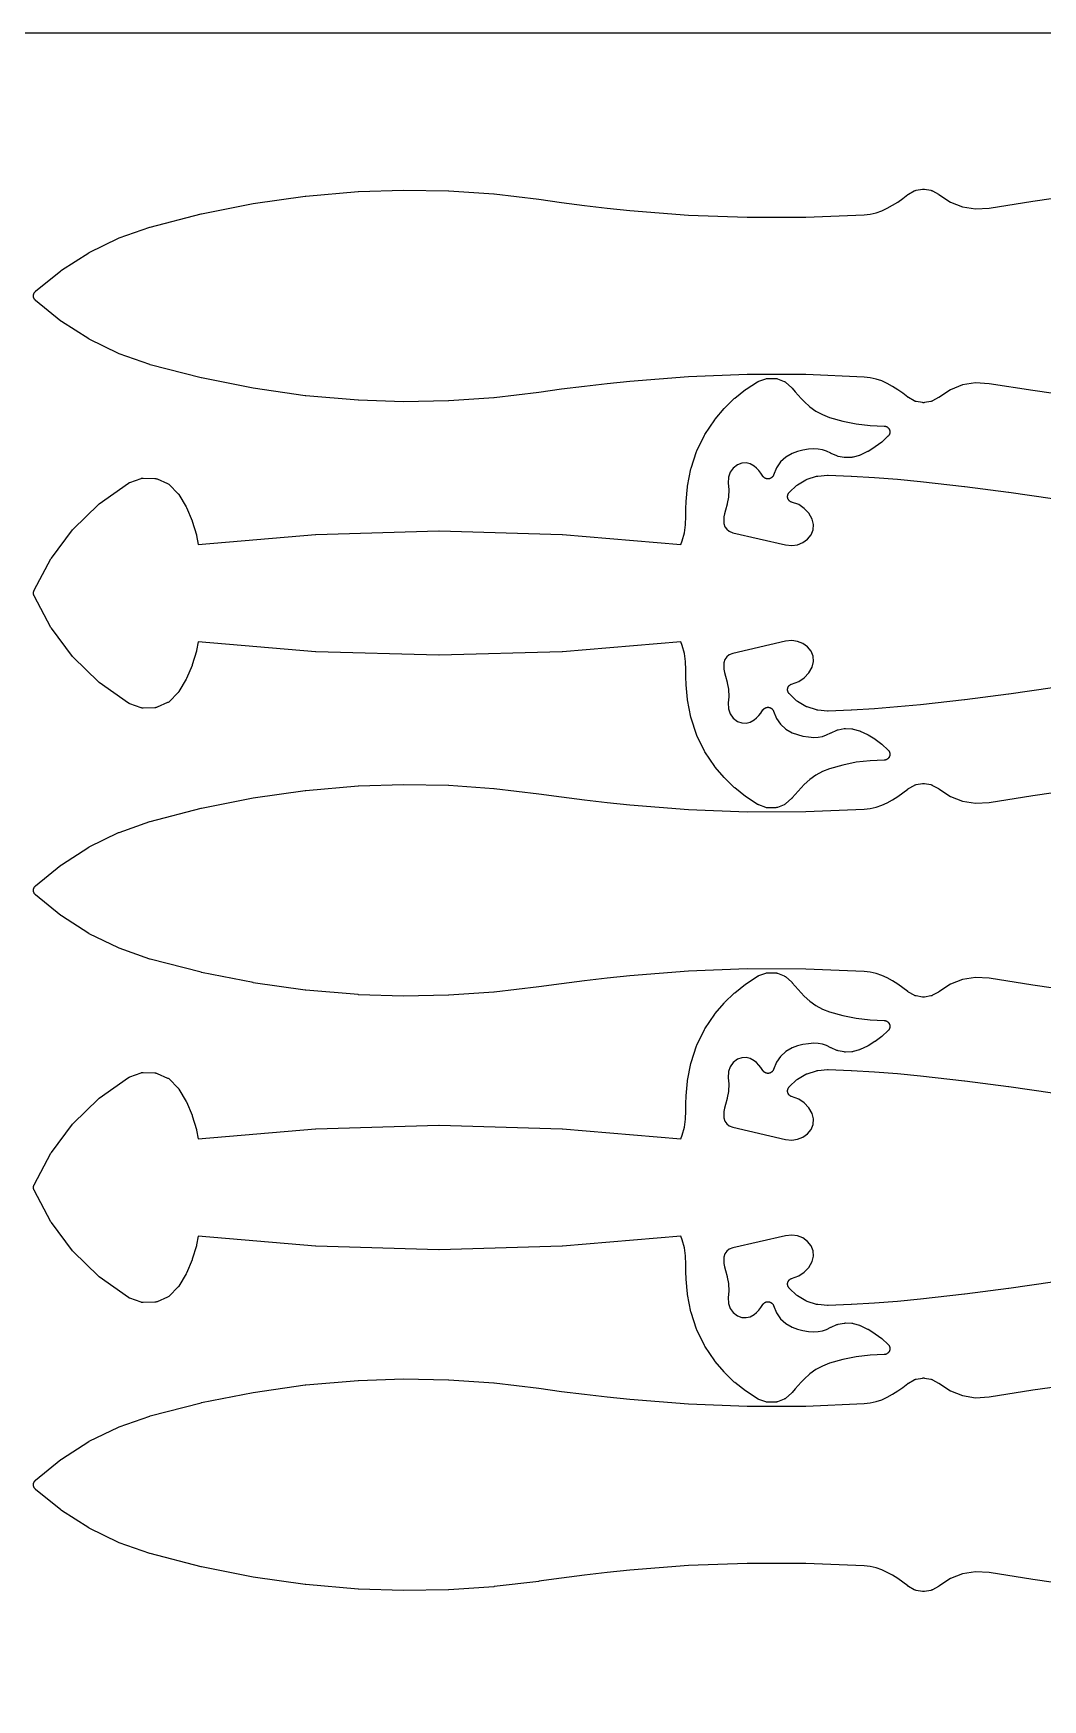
# Model space of a CAD drawing. Header units: metres. Extents: x 0 to 3000, y 0 to 1240.
# Drawn here: x 679 to 1019, y 679 to 1240 of the extents above; entities that cross this region are included whole.
import ezdxf

# ---------------------------------------------------------------- set-up
doc = ezdxf.new("R2010")
doc.units = ezdxf.units.M

msp = doc.modelspace()

# ---------------------------------------------------------------- linework, layer by layer
at = {"color": 7}
msp.add_lwpolyline([(0, 0), (3000, 0), (3000, 1240), (0, 1240), (0, 0)], close=True, dxfattribs=at)
at = {"color": 1}
for points in [[(1030.48, 1117.66), (1015.72, 1119.78), (1015.69, 1119.78), (1001.06, 1122.1), (996.48, 1122.36), (992.11, 1121.68), (987.98, 1120.08), (984.06, 1117.5), (984, 1117.47), (983.95, 1117.43), (982.02, 1116.34), (981.86, 1116.26), (981.7, 1116.2), (981.54, 1116.15), (981.37, 1116.11), (979.25, 1115.75), (979.02, 1115.72), (978.8, 1115.72), (978.57, 1115.75), (976.45, 1116.11), (976.28, 1116.15), (976.11, 1116.2), (975.95, 1116.26), (975.8, 1116.34), (973.87, 1117.43), (973.83, 1117.46), (973.78, 1117.49), (973.75, 1117.51), (973.71, 1117.54), (973.67, 1117.57), (973.62, 1117.6), (971.95, 1118.9), (970.26, 1120.09), (968.51, 1121.19), (966.73, 1122.19), (964.87, 1123.04), (962.97, 1123.68), (961.01, 1124.12), (958.97, 1124.35), (939.28, 1125.17), (919.55, 1125.2), (899.84, 1124.45), (880.14, 1122.9), (872.48, 1122.1), (864.82, 1121.21), (857.16, 1120.23), (849.51, 1119.17), (849.49, 1119.17), (849.47, 1119.16), (834.43, 1117.37), (834.33, 1117.36), (819.22, 1116.33), (819.12, 1116.33), (803.98, 1116.06), (803.88, 1116.06), (788.74, 1116.55), (788.68, 1116.56), (788.63, 1116.56), (771.01, 1118.07), (770.89, 1118.08), (753.39, 1120.57), (753.29, 1120.59), (735.95, 1124.04), (735.84, 1124.07), (718.71, 1128.49), (718.63, 1128.51), (718.55, 1128.54), (708.22, 1132.17), (708, 1132.26), (698.19, 1137.05), (697.99, 1137.16), (688.8, 1143.04), (688.61, 1143.18), (680.13, 1150.11), (680.13, 1150.11), (680.13, 1150.12), (680.06, 1150.18), (679.99, 1150.24), (679.98, 1150.25), (679.98, 1150.25), (679.92, 1150.32), (679.85, 1150.39), (679.85, 1150.39), (679.85, 1150.39), (679.79, 1150.47), (679.74, 1150.54), (679.73, 1150.55), (679.73, 1150.55), (679.68, 1150.63), (679.64, 1150.71), (679.63, 1150.72), (679.63, 1150.72), (679.59, 1150.81), (679.55, 1150.89), (679.55, 1150.89), (679.55, 1150.9), (679.52, 1150.99), (679.48, 1151.08), (679.48, 1151.08), (679.48, 1151.08), (679.46, 1151.17), (679.44, 1151.27), (679.44, 1151.27), (679.44, 1151.27), (679.42, 1151.37), (679.41, 1151.46), (679.41, 1151.46), (679.41, 1151.47), (679.4, 1151.56), (679.4, 1151.66), (679.4, 1151.66), (679.4, 1151.66), (679.4, 1151.76), (679.41, 1151.85), (679.41, 1151.86), (679.41, 1151.86), (679.42, 1151.95), (679.44, 1152.05), (679.44, 1152.05), (679.44, 1152.05), (679.46, 1152.14), (679.48, 1152.24), (679.48, 1152.24), (679.48, 1152.24), (679.52, 1152.33), (679.55, 1152.42), (679.55, 1152.42), (679.55, 1152.43), (679.59, 1152.51), (679.63, 1152.6), (679.63, 1152.6), (679.64, 1152.61), (679.68, 1152.69), (679.73, 1152.77), (679.73, 1152.77), (679.74, 1152.77), (679.79, 1152.85), (679.85, 1152.93), (679.85, 1152.93), (679.85, 1152.93), (679.92, 1153), (679.98, 1153.07), (679.98, 1153.07), (679.99, 1153.08), (680.06, 1153.14), (680.13, 1153.2), (680.13, 1153.21), (680.13, 1153.21), (688.61, 1160.14), (688.8, 1160.27), (697.99, 1166.16), (698.19, 1166.27), (708, 1171.06), (708.22, 1171.15), (718.55, 1174.78), (718.63, 1174.81), (718.71, 1174.83), (735.84, 1179.25), (735.95, 1179.28), (753.29, 1182.73), (753.39, 1182.75), (770.89, 1185.24), (771.01, 1185.25), (788.63, 1186.76), (788.68, 1186.76), (788.74, 1186.77), (803.88, 1187.26), (803.98, 1187.26), (819.12, 1186.99), (819.22, 1186.99), (834.33, 1185.95), (834.43, 1185.95), (849.47, 1184.15), (849.49, 1184.15), (849.51, 1184.15), (857.16, 1183.09), (864.82, 1182.11), (872.48, 1181.22), (880.14, 1180.42), (899.84, 1178.87), (919.55, 1178.11), (939.28, 1178.15), (958.97, 1178.97), (961.01, 1179.2), (962.97, 1179.64), (964.87, 1180.28), (966.73, 1181.13), (968.51, 1182.13), (970.26, 1183.23), (971.95, 1184.42), (973.62, 1185.72), (973.67, 1185.75), (973.71, 1185.78), (973.75, 1185.81), (973.78, 1185.83), (973.83, 1185.86), (973.87, 1185.89), (975.8, 1186.98), (975.95, 1187.06), (976.11, 1187.12), (976.28, 1187.17), (976.45, 1187.21), (978.57, 1187.57), (978.8, 1187.6), (979.02, 1187.6), (979.25, 1187.57), (981.37, 1187.21), (981.54, 1187.17), (981.7, 1187.12), (981.86, 1187.06), (982.02, 1186.98), (983.95, 1185.89), (984, 1185.85), (984.06, 1185.82), (987.98, 1183.24), (992.11, 1181.64), (996.48, 1180.95), (1001.06, 1181.22), (1015.69, 1183.54), (1015.72, 1183.54), (1030.48, 1185.66)], [(1022.37, 1019.78), (1007.62, 1017.66), (1007.59, 1017.66), (992.8, 1015.76), (992.77, 1015.76), (977.96, 1014.08), (977.94, 1014.08), (977.93, 1014.08), (970.21, 1013.34), (970.17, 1013.34), (962.44, 1012.74), (962.4, 1012.74), (954.66, 1012.29), (954.62, 1012.29), (946.87, 1011.99), (946.85, 1011.99), (946.82, 1011.99), (946.75, 1011.99), (946.67, 1011.99), (946.65, 1011.99), (946.63, 1011.99), (943.34, 1012.27), (943.12, 1012.3), (942.9, 1012.36), (939.79, 1013.35), (939.59, 1013.43), (939.39, 1013.53), (936.58, 1015.18), (936.39, 1015.31), (936.22, 1015.45), (933.83, 1017.72), (933.77, 1017.78), (933.71, 1017.84), (933.7, 1017.85), (933.69, 1017.86), (933.64, 1017.93), (933.59, 1017.99), (933.58, 1018.01), (933.57, 1018.02), (933.52, 1018.09), (933.48, 1018.16), (933.47, 1018.17), (933.46, 1018.18), (933.42, 1018.26), (933.39, 1018.33), (933.38, 1018.34), (933.37, 1018.36), (933.34, 1018.44), (933.31, 1018.51), (933.31, 1018.53), (933.3, 1018.54), (933.28, 1018.62), (933.26, 1018.7), (933.25, 1018.72), (933.25, 1018.73), (933.24, 1018.81), (933.22, 1018.89), (933.22, 1018.91), (933.22, 1018.92), (933.21, 1019.01), (933.2, 1019.09), (933.2, 1019.1), (933.2, 1019.12), (933.2, 1019.2), (933.2, 1019.29), (933.2, 1019.3), (933.2, 1019.31), (933.21, 1019.4), (933.22, 1019.48), (933.23, 1019.49), (933.23, 1019.51), (933.25, 1019.59), (933.26, 1019.67), (933.27, 1019.69), (933.27, 1019.7), (933.3, 1019.78), (933.32, 1019.86), (933.33, 1019.87), (933.33, 1019.89), (933.36, 1019.96), (933.4, 1020.04), (933.4, 1020.05), (933.41, 1020.07), (933.45, 1020.14), (933.49, 1020.21), (933.5, 1020.23), (933.51, 1020.24), (933.55, 1020.31), (933.6, 1020.38), (933.61, 1020.39), (933.62, 1020.4), (933.67, 1020.46), (933.73, 1020.53), (933.74, 1020.54), (933.75, 1020.55), (933.81, 1020.61), (933.87, 1020.66), (933.88, 1020.67), (933.89, 1020.68), (933.95, 1020.74), (934.02, 1020.79), (934.03, 1020.8), (934.04, 1020.81), (934.11, 1020.85), (934.18, 1020.9), (934.2, 1020.9), (934.21, 1020.91), (934.28, 1020.95), (934.36, 1020.99), (934.37, 1020.99), (934.38, 1021), (934.46, 1021.03), (934.54, 1021.06), (936.93, 1021.9), (938.82, 1023.14), (940.36, 1024.79), (941.46, 1026.77), (941.9, 1028.6), (941.77, 1030.4), (941.11, 1032.08), (939.94, 1033.55), (938.35, 1034.69), (936.53, 1035.41), (934.59, 1035.68), (932.5, 1035.45), (914.72, 1031.33), (913.56, 1030.87), (912.74, 1030.2), (912.13, 1029.32), (911.78, 1028.19), (911.69, 1027.16), (911.73, 1026.05), (911.91, 1024.94), (912.25, 1023.75), (912.85, 1021.69), (912.91, 1021.46), (913.26, 1019.35), (913.29, 1019.12), (913.39, 1016.98), (913.39, 1016.75), (913.25, 1014.69), (913.31, 1012.67), (913.87, 1011), (914.91, 1009.56), (916.36, 1008.47), (917.75, 1007.97), (919.2, 1007.88), (920.62, 1008.21), (922, 1008.98), (922.77, 1009.64), (923.54, 1010.44), (924.24, 1011.31), (924.89, 1012.33), (924.91, 1012.35), (924.93, 1012.38), (924.97, 1012.43), (925.01, 1012.49), (925.03, 1012.51), (925.04, 1012.54), (925.09, 1012.59), (925.14, 1012.64), (925.16, 1012.66), (925.18, 1012.68), (925.23, 1012.72), (925.28, 1012.77), (925.3, 1012.79), (925.33, 1012.81), (925.38, 1012.85), (925.44, 1012.89), (925.46, 1012.91), (925.48, 1012.92), (925.54, 1012.96), (925.6, 1013), (925.63, 1013.01), (925.65, 1013.02), (925.72, 1013.05), (925.78, 1013.08), (925.81, 1013.09), (925.83, 1013.1), (925.9, 1013.13), (925.96, 1013.15), (925.99, 1013.16), (926.02, 1013.17), (926.09, 1013.18), (926.15, 1013.2), (926.18, 1013.21), (926.21, 1013.21), (926.28, 1013.22), (926.35, 1013.23), (926.38, 1013.24), (926.4, 1013.24), (926.47, 1013.24), (926.54, 1013.25), (926.57, 1013.25), (926.6, 1013.25), (926.67, 1013.24), (926.74, 1013.24), (926.77, 1013.24), (926.8, 1013.23), (926.86, 1013.22), (926.93, 1013.21), (926.96, 1013.21), (926.99, 1013.2), (927.06, 1013.19), (927.12, 1013.17), (927.15, 1013.16), (927.18, 1013.15), (927.24, 1013.13), (927.31, 1013.11), (927.34, 1013.1), (927.36, 1013.09), (927.43, 1013.05), (927.49, 1013.03), (927.51, 1013.01), (927.54, 1013), (927.6, 1012.96), (927.66, 1012.93), (927.68, 1012.91), (927.71, 1012.9), (927.76, 1012.85), (927.82, 1012.81), (927.84, 1012.79), (927.86, 1012.78), (927.91, 1012.73), (927.97, 1012.68), (927.99, 1012.66), (928.01, 1012.64), (928.05, 1012.59), (928.1, 1012.54), (928.12, 1012.52), (928.14, 1012.5), (928.18, 1012.44), (928.22, 1012.39), (928.23, 1012.36), (928.25, 1012.34), (928.29, 1012.28), (928.32, 1012.22), (928.34, 1012.19), (928.35, 1012.17), (928.38, 1012.1), (928.41, 1012.04), (928.42, 1012.02), (928.43, 1011.99), (929.43, 1009.5), (930.81, 1007.52), (932.6, 1005.89), (934.79, 1004.66), (936.5, 1004.04), (938.33, 1003.56), (940.18, 1003.25), (942.04, 1003.12), (943.52, 1003.19), (944.94, 1003.46), (946.31, 1003.92), (947.74, 1004.63), (947.78, 1004.65), (947.82, 1004.67), (949.78, 1005.53), (949.99, 1005.61), (950.22, 1005.67), (952.29, 1006.05), (952.51, 1006.08), (952.74, 1006.09), (954.85, 1005.99), (955.08, 1005.97), (955.3, 1005.92), (957.36, 1005.33), (957.42, 1005.31), (957.49, 1005.29), (957.52, 1005.28), (957.54, 1005.27), (957.61, 1005.24), (957.67, 1005.22), (960.09, 1004.06), (960.27, 1003.97), (962.55, 1002.58), (962.72, 1002.47), (964.86, 1000.86), (965.01, 1000.73), (966.98, 998.91), (966.98, 998.91), (966.98, 998.91), (967.05, 998.84), (967.12, 998.77), (967.12, 998.77), (967.12, 998.77), (967.18, 998.69), (967.24, 998.62), (967.24, 998.62), (967.24, 998.61), (967.3, 998.53), (967.35, 998.46), (967.35, 998.45), (967.35, 998.45), (967.39, 998.37), (967.44, 998.28), (967.44, 998.28), (967.44, 998.28), (967.48, 998.19), (967.51, 998.1), (967.51, 998.1), (967.51, 998.09), (967.54, 998), (967.57, 997.91), (967.57, 997.91), (967.57, 997.91), (967.59, 997.81), (967.6, 997.72), (967.6, 997.71), (967.6, 997.71), (967.61, 997.62), (967.62, 997.52), (967.62, 997.52), (967.62, 997.52), (967.62, 997.42), (967.62, 997.33), (967.62, 997.32), (967.62, 997.32), (967.61, 997.23), (967.6, 997.13), (967.6, 997.13), (967.6, 997.13), (967.58, 997.03), (967.56, 996.94), (967.56, 996.94), (967.56, 996.93), (967.53, 996.84), (967.5, 996.75), (967.5, 996.75), (967.5, 996.75), (967.46, 996.66), (967.42, 996.57), (967.42, 996.57), (967.42, 996.57), (967.37, 996.48), (967.33, 996.4), (967.33, 996.4), (967.32, 996.39), (967.27, 996.32), (967.22, 996.24), (967.21, 996.23), (967.21, 996.23), (967.15, 996.16), (967.09, 996.09), (967.09, 996.08), (967.09, 996.08), (967.02, 996.02), (966.95, 995.95), (966.95, 995.95), (966.95, 995.95), (966.87, 995.89), (966.8, 995.83), (966.79, 995.82), (966.79, 995.82), (966.71, 995.77), (966.63, 995.72), (966.63, 995.72), (966.63, 995.72), (966.54, 995.67), (966.46, 995.63), (966.46, 995.63), (966.45, 995.63), (966.37, 995.59), (966.28, 995.55), (966.27, 995.55), (966.27, 995.55), (966.18, 995.53), (966.09, 995.5), (966.09, 995.5), (966.08, 995.5), (965.99, 995.48), (965.9, 995.46), (965.89, 995.46), (965.89, 995.46), (965.79, 995.45), (965.7, 995.45), (965.7, 995.45), (965.69, 995.45), (960.95, 995.27), (956.32, 994.73), (951.75, 993.82), (947.29, 992.54), (944.92, 991.61), (942.7, 990.41), (940.64, 988.95), (938.73, 987.23), (937.72, 986.18), (936.72, 985.07), (935.74, 983.93), (934.79, 982.74), (934.74, 982.69), (934.7, 982.64), (934.67, 982.62), (934.66, 982.6), (934.6, 982.55), (934.56, 982.5), (932.66, 980.82), (932.52, 980.71), (932.37, 980.61), (932.21, 980.52), (932.05, 980.45), (929.75, 979.57), (929.58, 979.51), (929.41, 979.47), (929.24, 979.44), (929.06, 979.43), (926.6, 979.4), (926.42, 979.4), (926.25, 979.42), (926.07, 979.46), (925.9, 979.51), (923.51, 980.37), (923.48, 980.38), (923.45, 980.39), (923.39, 980.42), (923.39, 980.42), (923.33, 980.44), (923.3, 980.46), (923.27, 980.48), (923.21, 980.51), (923.16, 980.54), (923.13, 980.56), (923.1, 980.57), (919.2, 983.1), (919.04, 983.21), (915.41, 986.1), (915.27, 986.23), (911.94, 989.46), (911.81, 989.6), (908.8, 993.15), (908.79, 993.16), (908.78, 993.17), (908.73, 993.24), (908.68, 993.3), (908.68, 993.32), (908.66, 993.33), (905.39, 998.26), (905.25, 998.49), (902.67, 1003.79), (902.57, 1004.03), (900.71, 1009.62), (900.64, 1009.88), (899.53, 1015.7), (899.51, 1015.78), (899.5, 1015.86), (899.25, 1018.3), (899.24, 1018.37), (899.07, 1020.82), (899.07, 1020.89), (898.98, 1023.34), (898.98, 1023.41), (898.98, 1025.82), (898.88, 1028.65), (898.47, 1031.37), (897.75, 1034.03), (897.25, 1035.31), (857.45, 1031.91), (857.33, 1031.9), (815.95, 1030.73), (815.83, 1030.73), (774.45, 1031.9), (774.33, 1031.91), (734.86, 1035.28), (734.32, 1032.33), (734.26, 1032.1), (732.86, 1027.51), (732.78, 1027.29), (730.86, 1022.88), (730.75, 1022.68), (728.33, 1018.51), (728.3, 1018.46), (728.27, 1018.42), (728.24, 1018.38), (728.22, 1018.34), (728.19, 1018.3), (728.15, 1018.26), (728.12, 1018.23), (728.1, 1018.19), (728.06, 1018.15), (728.02, 1018.11), (725.19, 1015.24), (725.05, 1015.11), (724.9, 1015), (724.73, 1014.89), (724.56, 1014.81), (720.99, 1013.25), (720.81, 1013.19), (720.63, 1013.14), (720.45, 1013.11), (720.26, 1013.09), (716.36, 1012.95), (716.17, 1012.95), (715.98, 1012.97), (715.79, 1013.01), (715.61, 1013.06), (711.82, 1014.43), (711.75, 1014.45), (711.68, 1014.48), (711.66, 1014.49), (711.63, 1014.5), (711.57, 1014.54), (711.5, 1014.57), (711.48, 1014.58), (711.46, 1014.59), (711.4, 1014.64), (711.34, 1014.68), (701.55, 1021.6), (701.43, 1021.7), (701.31, 1021.8), (692.78, 1030.11), (692.67, 1030.22), (692.57, 1030.34), (685.42, 1039.87), (685.33, 1040), (685.25, 1040.14), (679.63, 1050.72), (679.59, 1050.81), (679.55, 1050.89), (679.55, 1050.89), (679.55, 1050.9), (679.52, 1050.99), (679.49, 1051.07), (679.48, 1051.08), (679.48, 1051.08), (679.46, 1051.17), (679.44, 1051.26), (679.44, 1051.27), (679.43, 1051.27), (679.42, 1051.37), (679.41, 1051.46), (679.41, 1051.46), (679.41, 1051.47), (679.4, 1051.56), (679.4, 1051.65), (679.4, 1051.66), (679.4, 1051.66), (679.4, 1051.76), (679.41, 1051.85), (679.41, 1051.86), (679.41, 1051.86), (679.42, 1051.95), (679.43, 1052.04), (679.44, 1052.05), (679.44, 1052.06), (679.46, 1052.14), (679.48, 1052.23), (679.48, 1052.24), (679.49, 1052.25), (679.52, 1052.33), (679.55, 1052.42), (679.55, 1052.42), (679.55, 1052.43), (679.59, 1052.51), (679.63, 1052.6), (685.25, 1063.18), (685.33, 1063.32), (685.42, 1063.45), (692.57, 1072.98), (692.67, 1073.1), (692.78, 1073.21), (701.31, 1081.52), (701.43, 1081.62), (701.55, 1081.72), (711.34, 1088.64), (711.4, 1088.68), (711.46, 1088.72), (711.48, 1088.74), (711.5, 1088.75), (711.57, 1088.78), (711.63, 1088.82), (711.66, 1088.83), (711.68, 1088.84), (711.75, 1088.86), (711.82, 1088.89), (715.61, 1090.26), (715.79, 1090.31), (715.98, 1090.35), (716.17, 1090.37), (716.36, 1090.37), (720.26, 1090.23), (720.45, 1090.21), (720.63, 1090.18), (720.81, 1090.13), (720.99, 1090.07), (724.56, 1088.51), (724.73, 1088.42), (724.9, 1088.32), (725.05, 1088.21), (725.19, 1088.08), (728.02, 1085.21), (728.06, 1085.17), (728.1, 1085.13), (728.12, 1085.09), (728.15, 1085.06), (728.19, 1085.02), (728.22, 1084.97), (728.24, 1084.94), (728.27, 1084.9), (728.3, 1084.86), (728.33, 1084.81), (730.75, 1080.64), (730.86, 1080.44), (732.78, 1076.03), (732.86, 1075.81), (734.26, 1071.22), (734.32, 1070.99), (734.86, 1068.04), (774.33, 1071.41), (774.45, 1071.42), (815.83, 1072.59), (815.95, 1072.59), (857.33, 1071.42), (857.45, 1071.41), (897.25, 1068.01), (897.75, 1069.29), (898.47, 1071.95), (898.88, 1074.67), (898.98, 1077.5), (898.98, 1079.91), (898.98, 1079.98), (899.07, 1082.43), (899.07, 1082.5), (899.24, 1084.95), (899.25, 1085.02), (899.5, 1087.46), (899.51, 1087.54), (899.53, 1087.62), (900.64, 1093.44), (900.71, 1093.69), (902.57, 1099.29), (902.67, 1099.53), (905.25, 1104.83), (905.39, 1105.06), (908.66, 1109.99), (908.68, 1110), (908.68, 1110.02), (908.73, 1110.08), (908.78, 1110.14), (908.79, 1110.16), (908.8, 1110.17), (911.81, 1113.72), (911.94, 1113.86), (915.27, 1117.09), (915.41, 1117.22), (919.04, 1120.11), (919.2, 1120.22), (923.1, 1122.75), (923.13, 1122.76), (923.16, 1122.78), (923.21, 1122.81), (923.27, 1122.84), (923.3, 1122.86), (923.33, 1122.87), (923.39, 1122.9), (923.45, 1122.93), (923.48, 1122.94), (923.51, 1122.95), (925.9, 1123.8), (926.07, 1123.86), (926.25, 1123.89), (926.42, 1123.92), (926.6, 1123.92), (929.06, 1123.89), (929.24, 1123.87), (929.41, 1123.85), (929.58, 1123.81), (929.75, 1123.75), (932.05, 1122.87), (932.21, 1122.8), (932.37, 1122.71), (932.52, 1122.61), (932.66, 1122.5), (934.56, 1120.82), (934.6, 1120.77), (934.66, 1120.72), (934.67, 1120.7), (934.7, 1120.68), (934.74, 1120.63), (934.79, 1120.58), (935.74, 1119.39), (936.72, 1118.25), (937.72, 1117.14), (938.73, 1116.09), (940.64, 1114.37), (942.7, 1112.91), (944.92, 1111.71), (947.29, 1110.77), (951.75, 1109.5), (956.32, 1108.59), (960.95, 1108.04), (965.69, 1107.87), (965.7, 1107.87), (965.7, 1107.87), (965.79, 1107.86), (965.89, 1107.86), (965.89, 1107.86), (965.9, 1107.86), (965.99, 1107.84), (966.08, 1107.82), (966.09, 1107.82), (966.09, 1107.82), (966.18, 1107.79), (966.27, 1107.77), (966.27, 1107.77), (966.28, 1107.76), (966.37, 1107.73), (966.45, 1107.69), (966.46, 1107.69), (966.46, 1107.69), (966.54, 1107.65), (966.63, 1107.6), (966.63, 1107.6), (966.63, 1107.6), (966.71, 1107.55), (966.79, 1107.5), (966.79, 1107.49), (966.8, 1107.49), (966.87, 1107.43), (966.95, 1107.37), (966.95, 1107.37), (966.95, 1107.37), (967.02, 1107.3), (967.09, 1107.24), (967.09, 1107.23), (967.09, 1107.23), (967.15, 1107.16), (967.21, 1107.09), (967.21, 1107.08), (967.22, 1107.08), (967.27, 1107), (967.32, 1106.93), (967.33, 1106.92), (967.33, 1106.92), (967.37, 1106.84), (967.42, 1106.75), (967.42, 1106.75), (967.42, 1106.75), (967.46, 1106.66), (967.5, 1106.57), (967.5, 1106.57), (967.5, 1106.57), (967.53, 1106.48), (967.56, 1106.39), (967.56, 1106.38), (967.56, 1106.38), (967.58, 1106.29), (967.6, 1106.19), (967.6, 1106.19), (967.6, 1106.19), (967.61, 1106.09), (967.62, 1106), (967.62, 1106), (967.62, 1105.99), (967.62, 1105.9), (967.62, 1105.8), (967.62, 1105.8), (967.62, 1105.8), (967.61, 1105.7), (967.6, 1105.61), (967.6, 1105.6), (967.6, 1105.6), (967.59, 1105.51), (967.57, 1105.41), (967.57, 1105.41), (967.57, 1105.41), (967.54, 1105.32), (967.51, 1105.23), (967.51, 1105.22), (967.51, 1105.22), (967.48, 1105.13), (967.44, 1105.04), (967.44, 1105.04), (967.44, 1105.04), (967.39, 1104.95), (967.35, 1104.87), (967.35, 1104.87), (967.35, 1104.86), (967.3, 1104.78), (967.24, 1104.7), (967.24, 1104.7), (967.24, 1104.7), (967.18, 1104.63), (967.12, 1104.55), (967.12, 1104.55), (967.12, 1104.55), (967.05, 1104.48), (966.98, 1104.41), (966.98, 1104.41), (966.98, 1104.41), (965.01, 1102.59), (964.86, 1102.46), (962.72, 1100.85), (962.55, 1100.74), (960.27, 1099.35), (960.09, 1099.25), (957.67, 1098.1), (957.61, 1098.08), (957.54, 1098.05), (957.52, 1098.04), (957.49, 1098.03), (957.42, 1098.01), (957.36, 1097.99), (955.3, 1097.4), (955.08, 1097.35), (954.85, 1097.33), (952.74, 1097.23), (952.51, 1097.24), (952.29, 1097.27), (950.22, 1097.65), (949.99, 1097.71), (949.78, 1097.79), (947.82, 1098.65), (947.78, 1098.67), (947.74, 1098.69), (946.31, 1099.4), (944.94, 1099.86), (943.52, 1100.13), (942.04, 1100.2), (940.18, 1100.06), (938.33, 1099.76), (936.5, 1099.28), (934.79, 1098.66), (932.6, 1097.43), (930.81, 1095.8), (929.43, 1093.82), (928.43, 1091.33), (928.42, 1091.3), (928.41, 1091.28), (928.38, 1091.21), (928.35, 1091.15), (928.34, 1091.13), (928.32, 1091.1), (928.29, 1091.04), (928.25, 1090.98), (928.23, 1090.96), (928.22, 1090.93), (928.18, 1090.88), (928.14, 1090.82), (928.12, 1090.8), (928.1, 1090.78), (928.05, 1090.73), (928.01, 1090.68), (927.99, 1090.66), (927.97, 1090.63), (927.91, 1090.59), (927.86, 1090.54), (927.84, 1090.52), (927.82, 1090.51), (927.76, 1090.46), (927.71, 1090.42), (927.68, 1090.41), (927.66, 1090.39), (927.6, 1090.36), (927.54, 1090.32), (927.51, 1090.31), (927.49, 1090.29), (927.43, 1090.26), (927.36, 1090.23), (927.34, 1090.22), (927.31, 1090.21), (927.24, 1090.19), (927.18, 1090.17), (927.15, 1090.16), (927.12, 1090.15), (927.06, 1090.13), (926.99, 1090.12), (926.96, 1090.11), (926.93, 1090.1), (926.86, 1090.1), (926.8, 1090.08), (926.77, 1090.08), (926.74, 1090.08), (926.67, 1090.08), (926.6, 1090.07), (926.57, 1090.07), (926.54, 1090.07), (926.47, 1090.08), (926.4, 1090.08), (926.38, 1090.08), (926.35, 1090.08), (926.28, 1090.1), (926.21, 1090.11), (926.18, 1090.11), (926.15, 1090.12), (926.09, 1090.13), (926.02, 1090.15), (925.99, 1090.16), (925.96, 1090.17), (925.9, 1090.19), (925.83, 1090.21), (925.81, 1090.23), (925.78, 1090.24), (925.72, 1090.27), (925.65, 1090.3), (925.63, 1090.31), (925.6, 1090.32), (925.54, 1090.36), (925.48, 1090.4), (925.46, 1090.41), (925.44, 1090.43), (925.38, 1090.47), (925.33, 1090.51), (925.3, 1090.53), (925.28, 1090.55), (925.23, 1090.59), (925.18, 1090.64), (925.16, 1090.66), (925.14, 1090.68), (925.09, 1090.73), (925.04, 1090.78), (925.03, 1090.81), (925.01, 1090.83), (924.97, 1090.88), (924.93, 1090.94), (924.91, 1090.96), (924.89, 1090.99), (924.24, 1092.01), (923.54, 1092.88), (922.77, 1093.68), (922, 1094.34), (920.62, 1095.11), (919.2, 1095.44), (917.75, 1095.35), (916.36, 1094.85), (914.91, 1093.75), (913.87, 1092.32), (913.31, 1090.65), (913.25, 1088.62), (913.39, 1086.57), (913.39, 1086.34), (913.29, 1084.2), (913.26, 1083.97), (912.91, 1081.86), (912.85, 1081.63), (912.25, 1079.57), (911.91, 1078.37), (911.73, 1077.27), (911.69, 1076.16), (911.78, 1075.13), (912.13, 1074), (912.74, 1073.12), (913.56, 1072.45), (914.72, 1071.99), (932.5, 1067.86), (934.59, 1067.64), (936.53, 1067.91), (938.35, 1068.63), (939.94, 1069.77), (941.11, 1071.24), (941.77, 1072.92), (941.9, 1074.72), (941.46, 1076.55), (940.36, 1078.53), (938.82, 1080.18), (936.93, 1081.42), (934.54, 1082.26), (934.46, 1082.29), (934.38, 1082.32), (934.37, 1082.33), (934.36, 1082.33), (934.28, 1082.37), (934.21, 1082.41), (934.2, 1082.42), (934.18, 1082.42), (934.11, 1082.47), (934.04, 1082.51), (934.03, 1082.52), (934.02, 1082.53), (933.95, 1082.58), (933.89, 1082.63), (933.88, 1082.65), (933.87, 1082.65), (933.81, 1082.71), (933.75, 1082.77), (933.74, 1082.78), (933.73, 1082.79), (933.67, 1082.86), (933.62, 1082.92), (933.61, 1082.93), (933.6, 1082.94), (933.55, 1083.01), (933.51, 1083.08), (933.5, 1083.09), (933.49, 1083.11), (933.45, 1083.18), (933.41, 1083.25), (933.4, 1083.27), (933.4, 1083.28), (933.36, 1083.36), (933.33, 1083.43), (933.33, 1083.45), (933.32, 1083.46), (933.3, 1083.54), (933.27, 1083.62), (933.27, 1083.63), (933.26, 1083.65), (933.25, 1083.73), (933.23, 1083.81), (933.23, 1083.82), (933.22, 1083.84), (933.21, 1083.92), (933.2, 1084), (933.2, 1084.02), (933.2, 1084.03), (933.2, 1084.12), (933.2, 1084.2), (933.2, 1084.22), (933.2, 1084.23), (933.21, 1084.31), (933.22, 1084.4), (933.22, 1084.41), (933.22, 1084.43), (933.24, 1084.51), (933.25, 1084.59), (933.25, 1084.6), (933.26, 1084.62), (933.28, 1084.7), (933.3, 1084.78), (933.31, 1084.79), (933.31, 1084.81), (933.34, 1084.88), (933.37, 1084.96), (933.38, 1084.97), (933.39, 1084.99), (933.42, 1085.06), (933.46, 1085.14), (933.47, 1085.15), (933.48, 1085.16), (933.52, 1085.23), (933.57, 1085.3), (933.58, 1085.31), (933.59, 1085.33), (933.64, 1085.39), (933.69, 1085.46), (933.7, 1085.47), (933.71, 1085.48), (933.77, 1085.54), (933.83, 1085.6), (936.22, 1087.86), (936.39, 1088.01), (936.58, 1088.13), (939.39, 1089.79), (939.59, 1089.89), (939.79, 1089.97), (942.9, 1090.96), (943.12, 1091.02), (943.34, 1091.05), (946.63, 1091.32), (946.65, 1091.33), (946.67, 1091.33), (946.75, 1091.33), (946.82, 1091.33), (946.85, 1091.33), (946.87, 1091.33), (954.62, 1091.03), (954.66, 1091.03), (962.4, 1090.58), (962.44, 1090.58), (970.17, 1089.98), (970.21, 1089.98), (977.93, 1089.24), (977.94, 1089.24), (977.96, 1089.24), (992.77, 1087.56), (992.8, 1087.56), (1007.59, 1085.66), (1007.62, 1085.66), (1022.37, 1083.54)], [(1030.48, 917.66), (1015.72, 919.78), (1015.69, 919.78), (1001.06, 922.1), (996.48, 922.36), (992.11, 921.68), (987.98, 920.08), (984.06, 917.5), (984, 917.47), (983.95, 917.43), (982.02, 916.34), (981.86, 916.26), (981.7, 916.2), (981.54, 916.15), (981.37, 916.11), (979.25, 915.75), (979.02, 915.72), (978.8, 915.72), (978.57, 915.75), (976.45, 916.11), (976.28, 916.15), (976.11, 916.2), (975.95, 916.26), (975.8, 916.34), (973.87, 917.43), (973.83, 917.46), (973.78, 917.49), (973.75, 917.51), (973.71, 917.54), (973.67, 917.57), (973.62, 917.6), (971.95, 918.9), (970.26, 920.09), (968.51, 921.19), (966.73, 922.19), (964.87, 923.04), (962.97, 923.68), (961.01, 924.12), (958.97, 924.35), (939.28, 925.17), (919.55, 925.2), (899.84, 924.45), (880.14, 922.9), (872.48, 922.1), (864.82, 921.21), (857.16, 920.23), (849.51, 919.17), (849.49, 919.17), (849.47, 919.16), (834.43, 917.37), (834.33, 917.36), (819.22, 916.33), (819.12, 916.33), (803.98, 916.06), (803.88, 916.06), (788.74, 916.55), (788.68, 916.56), (788.63, 916.56), (771.01, 918.07), (770.89, 918.08), (753.39, 920.57), (753.29, 920.59), (735.95, 924.04), (735.84, 924.07), (718.71, 928.49), (718.63, 928.51), (718.55, 928.54), (708.22, 932.17), (708, 932.26), (698.19, 937.05), (697.99, 937.16), (688.8, 943.04), (688.61, 943.18), (680.13, 950.11), (680.13, 950.11), (680.13, 950.12), (680.06, 950.18), (679.99, 950.24), (679.98, 950.25), (679.98, 950.25), (679.92, 950.32), (679.85, 950.39), (679.85, 950.39), (679.85, 950.39), (679.79, 950.47), (679.74, 950.54), (679.73, 950.55), (679.73, 950.55), (679.68, 950.63), (679.64, 950.71), (679.63, 950.72), (679.63, 950.72), (679.59, 950.81), (679.55, 950.89), (679.55, 950.89), (679.55, 950.9), (679.52, 950.99), (679.48, 951.08), (679.48, 951.08), (679.48, 951.08), (679.46, 951.17), (679.44, 951.27), (679.44, 951.27), (679.44, 951.27), (679.42, 951.37), (679.41, 951.46), (679.41, 951.46), (679.41, 951.47), (679.4, 951.56), (679.4, 951.66), (679.4, 951.66), (679.4, 951.66), (679.4, 951.76), (679.41, 951.85), (679.41, 951.86), (679.41, 951.86), (679.42, 951.95), (679.44, 952.05), (679.44, 952.05), (679.44, 952.05), (679.46, 952.14), (679.48, 952.24), (679.48, 952.24), (679.48, 952.24), (679.52, 952.33), (679.55, 952.42), (679.55, 952.42), (679.55, 952.43), (679.59, 952.51), (679.63, 952.6), (679.63, 952.6), (679.64, 952.61), (679.68, 952.69), (679.73, 952.77), (679.73, 952.77), (679.74, 952.77), (679.79, 952.85), (679.85, 952.93), (679.85, 952.93), (679.85, 952.93), (679.92, 953), (679.98, 953.07), (679.98, 953.07), (679.99, 953.08), (680.06, 953.14), (680.13, 953.2), (680.13, 953.21), (680.13, 953.21), (688.61, 960.14), (688.8, 960.27), (697.99, 966.16), (698.19, 966.27), (708, 971.06), (708.22, 971.15), (718.55, 974.78), (718.63, 974.81), (718.71, 974.83), (735.84, 979.25), (735.95, 979.28), (753.29, 982.73), (753.39, 982.75), (770.89, 985.24), (771.01, 985.25), (788.63, 986.76), (788.68, 986.76), (788.74, 986.77), (803.88, 987.26), (803.98, 987.26), (819.12, 986.99), (819.22, 986.99), (834.33, 985.95), (834.43, 985.95), (849.47, 984.15), (849.49, 984.15), (849.51, 984.15), (857.16, 983.09), (864.82, 982.11), (872.48, 981.22), (880.14, 980.42), (899.84, 978.87), (919.55, 978.11), (939.28, 978.15), (958.97, 978.97), (961.01, 979.2), (962.97, 979.64), (964.87, 980.28), (966.73, 981.13), (968.51, 982.13), (970.26, 983.23), (971.95, 984.42), (973.62, 985.72), (973.67, 985.75), (973.71, 985.78), (973.75, 985.81), (973.78, 985.83), (973.83, 985.86), (973.87, 985.89), (975.8, 986.98), (975.95, 987.06), (976.11, 987.12), (976.28, 987.17), (976.45, 987.21), (978.57, 987.57), (978.8, 987.6), (979.02, 987.6), (979.25, 987.57), (981.37, 987.21), (981.54, 987.17), (981.7, 987.12), (981.86, 987.06), (982.02, 986.98), (983.95, 985.89), (984, 985.85), (984.06, 985.82), (987.98, 983.24), (992.11, 981.64), (996.48, 980.95), (1001.06, 981.22), (1015.69, 983.54), (1015.72, 983.54), (1030.48, 985.66)], [(1022.37, 819.78), (1007.62, 817.66), (1007.59, 817.66), (992.8, 815.76), (992.77, 815.76), (977.96, 814.08), (977.94, 814.08), (977.93, 814.08), (970.21, 813.34), (970.17, 813.34), (962.44, 812.74), (962.4, 812.74), (954.66, 812.29), (954.62, 812.29), (946.87, 811.99), (946.85, 811.99), (946.82, 811.99), (946.75, 811.99), (946.67, 811.99), (946.65, 811.99), (946.63, 811.99), (943.34, 812.27), (943.12, 812.3), (942.9, 812.36), (939.79, 813.35), (939.59, 813.43), (939.39, 813.53), (936.58, 815.18), (936.39, 815.31), (936.22, 815.45), (933.83, 817.72), (933.77, 817.78), (933.71, 817.84), (933.7, 817.85), (933.69, 817.86), (933.64, 817.93), (933.59, 817.99), (933.58, 818.01), (933.57, 818.02), (933.52, 818.09), (933.48, 818.16), (933.47, 818.17), (933.46, 818.18), (933.42, 818.26), (933.39, 818.33), (933.38, 818.34), (933.37, 818.36), (933.34, 818.44), (933.31, 818.51), (933.31, 818.53), (933.3, 818.54), (933.28, 818.62), (933.26, 818.7), (933.25, 818.72), (933.25, 818.73), (933.24, 818.81), (933.22, 818.89), (933.22, 818.91), (933.22, 818.92), (933.21, 819.01), (933.2, 819.09), (933.2, 819.1), (933.2, 819.12), (933.2, 819.2), (933.2, 819.29), (933.2, 819.3), (933.2, 819.31), (933.21, 819.4), (933.22, 819.48), (933.23, 819.49), (933.23, 819.51), (933.25, 819.59), (933.26, 819.67), (933.27, 819.69), (933.27, 819.7), (933.3, 819.78), (933.32, 819.86), (933.33, 819.87), (933.33, 819.89), (933.36, 819.96), (933.4, 820.04), (933.4, 820.05), (933.41, 820.07), (933.45, 820.14), (933.49, 820.21), (933.5, 820.23), (933.51, 820.24), (933.55, 820.31), (933.6, 820.38), (933.61, 820.39), (933.62, 820.4), (933.67, 820.46), (933.73, 820.53), (933.74, 820.54), (933.75, 820.55), (933.81, 820.61), (933.87, 820.66), (933.88, 820.67), (933.89, 820.68), (933.95, 820.74), (934.02, 820.79), (934.03, 820.8), (934.04, 820.81), (934.11, 820.85), (934.18, 820.9), (934.2, 820.9), (934.21, 820.91), (934.28, 820.95), (934.36, 820.99), (934.37, 820.99), (934.38, 821), (934.46, 821.03), (934.54, 821.06), (936.93, 821.9), (938.82, 823.14), (940.36, 824.79), (941.46, 826.77), (941.9, 828.6), (941.77, 830.4), (941.11, 832.08), (939.94, 833.55), (938.35, 834.69), (936.53, 835.41), (934.59, 835.68), (932.5, 835.45), (914.72, 831.33), (913.56, 830.87), (912.74, 830.2), (912.13, 829.32), (911.78, 828.19), (911.69, 827.16), (911.73, 826.05), (911.91, 824.94), (912.25, 823.75), (912.85, 821.69), (912.91, 821.46), (913.26, 819.35), (913.29, 819.12), (913.39, 816.98), (913.39, 816.75), (913.25, 814.69), (913.31, 812.67), (913.87, 811), (914.91, 809.56), (916.36, 808.47), (917.75, 807.97), (919.2, 807.88), (920.62, 808.21), (922, 808.98), (922.77, 809.64), (923.54, 810.44), (924.24, 811.31), (924.89, 812.33), (924.91, 812.35), (924.93, 812.38), (924.97, 812.43), (925.01, 812.49), (925.03, 812.51), (925.04, 812.54), (925.09, 812.59), (925.14, 812.64), (925.16, 812.66), (925.18, 812.68), (925.23, 812.72), (925.28, 812.77), (925.3, 812.79), (925.33, 812.81), (925.38, 812.85), (925.44, 812.89), (925.46, 812.91), (925.48, 812.92), (925.54, 812.96), (925.6, 813), (925.63, 813.01), (925.65, 813.02), (925.72, 813.05), (925.78, 813.08), (925.81, 813.09), (925.83, 813.1), (925.9, 813.13), (925.96, 813.15), (925.99, 813.16), (926.02, 813.17), (926.09, 813.18), (926.15, 813.2), (926.18, 813.21), (926.21, 813.21), (926.28, 813.22), (926.35, 813.23), (926.38, 813.24), (926.4, 813.24), (926.47, 813.24), (926.54, 813.25), (926.57, 813.25), (926.6, 813.25), (926.67, 813.24), (926.74, 813.24), (926.77, 813.24), (926.8, 813.23), (926.86, 813.22), (926.93, 813.21), (926.96, 813.21), (926.99, 813.2), (927.06, 813.19), (927.12, 813.17), (927.15, 813.16), (927.18, 813.15), (927.24, 813.13), (927.31, 813.11), (927.34, 813.1), (927.36, 813.09), (927.43, 813.05), (927.49, 813.03), (927.51, 813.01), (927.54, 813), (927.6, 812.96), (927.66, 812.93), (927.68, 812.91), (927.71, 812.9), (927.76, 812.85), (927.82, 812.81), (927.84, 812.79), (927.86, 812.78), (927.91, 812.73), (927.97, 812.68), (927.99, 812.66), (928.01, 812.64), (928.05, 812.59), (928.1, 812.54), (928.12, 812.52), (928.14, 812.5), (928.18, 812.44), (928.22, 812.39), (928.23, 812.36), (928.25, 812.34), (928.29, 812.28), (928.32, 812.22), (928.34, 812.19), (928.35, 812.17), (928.38, 812.1), (928.41, 812.04), (928.42, 812.02), (928.43, 811.99), (929.43, 809.5), (930.81, 807.52), (932.6, 805.89), (934.79, 804.66), (936.5, 804.04), (938.33, 803.56), (940.18, 803.25), (942.04, 803.12), (943.52, 803.19), (944.94, 803.46), (946.31, 803.92), (947.74, 804.63), (947.78, 804.65), (947.82, 804.67), (949.78, 805.53), (949.99, 805.61), (950.22, 805.67), (952.29, 806.05), (952.51, 806.08), (952.74, 806.09), (954.85, 805.99), (955.08, 805.97), (955.3, 805.92), (957.36, 805.33), (957.42, 805.31), (957.49, 805.29), (957.52, 805.28), (957.54, 805.27), (957.61, 805.24), (957.67, 805.22), (960.09, 804.06), (960.27, 803.97), (962.55, 802.58), (962.72, 802.47), (964.86, 800.86), (965.01, 800.73), (966.98, 798.91), (966.98, 798.91), (966.98, 798.91), (967.05, 798.84), (967.12, 798.77), (967.12, 798.77), (967.12, 798.77), (967.18, 798.69), (967.24, 798.62), (967.24, 798.62), (967.24, 798.61), (967.3, 798.53), (967.35, 798.46), (967.35, 798.45), (967.35, 798.45), (967.39, 798.37), (967.44, 798.28), (967.44, 798.28), (967.44, 798.28), (967.48, 798.19), (967.51, 798.1), (967.51, 798.1), (967.51, 798.09), (967.54, 798), (967.57, 797.91), (967.57, 797.91), (967.57, 797.91), (967.59, 797.81), (967.6, 797.72), (967.6, 797.71), (967.6, 797.71), (967.61, 797.62), (967.62, 797.52), (967.62, 797.52), (967.62, 797.52), (967.62, 797.42), (967.62, 797.33), (967.62, 797.32), (967.62, 797.32), (967.61, 797.23), (967.6, 797.13), (967.6, 797.13), (967.6, 797.13), (967.58, 797.03), (967.56, 796.94), (967.56, 796.94), (967.56, 796.93), (967.53, 796.84), (967.5, 796.75), (967.5, 796.75), (967.5, 796.75), (967.46, 796.66), (967.42, 796.57), (967.42, 796.57), (967.42, 796.57), (967.37, 796.48), (967.33, 796.4), (967.33, 796.4), (967.32, 796.39), (967.27, 796.32), (967.22, 796.24), (967.21, 796.23), (967.21, 796.23), (967.15, 796.16), (967.09, 796.09), (967.09, 796.08), (967.09, 796.08), (967.02, 796.02), (966.95, 795.95), (966.95, 795.95), (966.95, 795.95), (966.87, 795.89), (966.8, 795.83), (966.79, 795.82), (966.79, 795.82), (966.71, 795.77), (966.63, 795.72), (966.63, 795.72), (966.63, 795.72), (966.54, 795.67), (966.46, 795.63), (966.46, 795.63), (966.45, 795.63), (966.37, 795.59), (966.28, 795.55), (966.27, 795.55), (966.27, 795.55), (966.18, 795.53), (966.09, 795.5), (966.09, 795.5), (966.08, 795.5), (965.99, 795.48), (965.9, 795.46), (965.89, 795.46), (965.89, 795.46), (965.79, 795.45), (965.7, 795.45), (965.7, 795.45), (965.69, 795.45), (960.95, 795.27), (956.32, 794.73), (951.75, 793.82), (947.29, 792.54), (944.92, 791.61), (942.7, 790.41), (940.64, 788.95), (938.73, 787.23), (937.72, 786.18), (936.72, 785.07), (935.74, 783.93), (934.79, 782.74), (934.74, 782.69), (934.7, 782.64), (934.67, 782.62), (934.66, 782.6), (934.6, 782.55), (934.56, 782.5), (932.66, 780.82), (932.52, 780.71), (932.37, 780.61), (932.21, 780.52), (932.05, 780.45), (929.75, 779.57), (929.58, 779.51), (929.41, 779.47), (929.24, 779.44), (929.06, 779.43), (926.6, 779.4), (926.42, 779.4), (926.25, 779.42), (926.07, 779.46), (925.9, 779.51), (923.51, 780.37), (923.48, 780.38), (923.45, 780.39), (923.39, 780.42), (923.39, 780.42), (923.33, 780.44), (923.3, 780.46), (923.27, 780.48), (923.21, 780.51), (923.16, 780.54), (923.13, 780.56), (923.1, 780.57), (919.2, 783.1), (919.04, 783.21), (915.41, 786.1), (915.27, 786.23), (911.94, 789.46), (911.81, 789.6), (908.8, 793.15), (908.79, 793.16), (908.78, 793.17), (908.73, 793.24), (908.68, 793.3), (908.68, 793.32), (908.66, 793.33), (905.39, 798.26), (905.25, 798.49), (902.67, 803.79), (902.57, 804.03), (900.71, 809.62), (900.64, 809.88), (899.53, 815.7), (899.51, 815.78), (899.5, 815.86), (899.25, 818.3), (899.24, 818.37), (899.07, 820.82), (899.07, 820.89), (898.98, 823.34), (898.98, 823.41), (898.98, 825.82), (898.88, 828.65), (898.47, 831.37), (897.75, 834.03), (897.25, 835.31), (857.45, 831.91), (857.33, 831.9), (815.95, 830.73), (815.83, 830.73), (774.45, 831.9), (774.33, 831.91), (734.86, 835.28), (734.32, 832.33), (734.26, 832.1), (732.86, 827.51), (732.78, 827.29), (730.86, 822.88), (730.75, 822.68), (728.33, 818.51), (728.3, 818.46), (728.27, 818.42), (728.24, 818.38), (728.22, 818.34), (728.19, 818.3), (728.15, 818.26), (728.12, 818.23), (728.1, 818.19), (728.06, 818.15), (728.02, 818.11), (725.19, 815.24), (725.05, 815.11), (724.9, 815), (724.73, 814.89), (724.56, 814.81), (720.99, 813.25), (720.81, 813.19), (720.63, 813.14), (720.45, 813.11), (720.26, 813.09), (716.36, 812.95), (716.17, 812.95), (715.98, 812.97), (715.79, 813.01), (715.61, 813.06), (711.82, 814.43), (711.75, 814.45), (711.68, 814.48), (711.66, 814.49), (711.63, 814.5), (711.57, 814.54), (711.5, 814.57), (711.48, 814.58), (711.46, 814.59), (711.4, 814.64), (711.34, 814.68), (701.55, 821.6), (701.43, 821.7), (701.31, 821.8), (692.78, 830.11), (692.67, 830.22), (692.57, 830.34), (685.42, 839.87), (685.33, 840), (685.25, 840.14), (679.63, 850.72), (679.59, 850.81), (679.55, 850.89), (679.55, 850.89), (679.55, 850.9), (679.52, 850.99), (679.49, 851.07), (679.48, 851.08), (679.48, 851.08), (679.46, 851.17), (679.44, 851.26), (679.44, 851.27), (679.43, 851.27), (679.42, 851.37), (679.41, 851.46), (679.41, 851.46), (679.41, 851.47), (679.4, 851.56), (679.4, 851.65), (679.4, 851.66), (679.4, 851.66), (679.4, 851.76), (679.41, 851.85), (679.41, 851.86), (679.41, 851.86), (679.42, 851.95), (679.43, 852.04), (679.44, 852.05), (679.44, 852.06), (679.46, 852.14), (679.48, 852.23), (679.48, 852.24), (679.49, 852.25), (679.52, 852.33), (679.55, 852.42), (679.55, 852.42), (679.55, 852.43), (679.59, 852.51), (679.63, 852.6), (685.25, 863.18), (685.33, 863.32), (685.42, 863.45), (692.57, 872.98), (692.67, 873.1), (692.78, 873.21), (701.31, 881.52), (701.43, 881.62), (701.55, 881.72), (711.34, 888.64), (711.4, 888.68), (711.46, 888.72), (711.48, 888.74), (711.5, 888.75), (711.57, 888.78), (711.63, 888.82), (711.66, 888.83), (711.68, 888.84), (711.75, 888.86), (711.82, 888.89), (715.61, 890.26), (715.79, 890.31), (715.98, 890.35), (716.17, 890.37), (716.36, 890.37), (720.26, 890.23), (720.45, 890.21), (720.63, 890.18), (720.81, 890.13), (720.99, 890.07), (724.56, 888.51), (724.73, 888.42), (724.9, 888.32), (725.05, 888.21), (725.19, 888.08), (728.02, 885.21), (728.06, 885.17), (728.1, 885.13), (728.12, 885.09), (728.15, 885.06), (728.19, 885.02), (728.22, 884.97), (728.24, 884.94), (728.27, 884.9), (728.3, 884.86), (728.33, 884.81), (730.75, 880.64), (730.86, 880.44), (732.78, 876.03), (732.86, 875.81), (734.26, 871.22), (734.32, 870.99), (734.86, 868.04), (774.33, 871.41), (774.45, 871.42), (815.83, 872.59), (815.95, 872.59), (857.33, 871.42), (857.45, 871.41), (897.25, 868.01), (897.75, 869.29), (898.47, 871.95), (898.88, 874.67), (898.98, 877.5), (898.98, 879.91), (898.98, 879.98), (899.07, 882.43), (899.07, 882.5), (899.24, 884.95), (899.25, 885.02), (899.5, 887.46), (899.51, 887.54), (899.53, 887.62), (900.64, 893.44), (900.71, 893.69), (902.57, 899.29), (902.67, 899.53), (905.25, 904.83), (905.39, 905.06), (908.66, 909.99), (908.68, 910), (908.68, 910.02), (908.73, 910.08), (908.78, 910.14), (908.79, 910.16), (908.8, 910.17), (911.81, 913.72), (911.94, 913.86), (915.27, 917.09), (915.41, 917.22), (919.04, 920.11), (919.2, 920.22), (923.1, 922.75), (923.13, 922.76), (923.16, 922.78), (923.21, 922.81), (923.27, 922.84), (923.3, 922.86), (923.33, 922.87), (923.39, 922.9), (923.45, 922.93), (923.48, 922.94), (923.51, 922.95), (925.9, 923.8), (926.07, 923.86), (926.25, 923.89), (926.42, 923.92), (926.6, 923.92), (929.06, 923.89), (929.24, 923.87), (929.41, 923.85), (929.58, 923.81), (929.75, 923.75), (932.05, 922.87), (932.21, 922.8), (932.37, 922.71), (932.52, 922.61), (932.66, 922.5), (934.56, 920.82), (934.6, 920.77), (934.66, 920.72), (934.67, 920.7), (934.7, 920.68), (934.74, 920.63), (934.79, 920.58), (935.74, 919.39), (936.72, 918.25), (937.72, 917.14), (938.73, 916.09), (940.64, 914.37), (942.7, 912.91), (944.92, 911.71), (947.29, 910.77), (951.75, 909.5), (956.32, 908.59), (960.95, 908.04), (965.69, 907.87), (965.7, 907.87), (965.7, 907.87), (965.79, 907.86), (965.89, 907.86), (965.89, 907.86), (965.9, 907.86), (965.99, 907.84), (966.08, 907.82), (966.09, 907.82), (966.09, 907.82), (966.18, 907.79), (966.27, 907.77), (966.27, 907.77), (966.28, 907.76), (966.37, 907.73), (966.45, 907.69), (966.46, 907.69), (966.46, 907.69), (966.54, 907.65), (966.63, 907.6), (966.63, 907.6), (966.63, 907.6), (966.71, 907.55), (966.79, 907.5), (966.79, 907.49), (966.8, 907.49), (966.87, 907.43), (966.95, 907.37), (966.95, 907.37), (966.95, 907.37), (967.02, 907.3), (967.09, 907.24), (967.09, 907.23), (967.09, 907.23), (967.15, 907.16), (967.21, 907.09), (967.21, 907.08), (967.22, 907.08), (967.27, 907), (967.32, 906.93), (967.33, 906.92), (967.33, 906.92), (967.37, 906.84), (967.42, 906.75), (967.42, 906.75), (967.42, 906.75), (967.46, 906.66), (967.5, 906.57), (967.5, 906.57), (967.5, 906.57), (967.53, 906.48), (967.56, 906.39), (967.56, 906.38), (967.56, 906.38), (967.58, 906.29), (967.6, 906.19), (967.6, 906.19), (967.6, 906.19), (967.61, 906.09), (967.62, 906), (967.62, 906), (967.62, 905.99), (967.62, 905.9), (967.62, 905.8), (967.62, 905.8), (967.62, 905.8), (967.61, 905.7), (967.6, 905.61), (967.6, 905.6), (967.6, 905.6), (967.59, 905.51), (967.57, 905.41), (967.57, 905.41), (967.57, 905.41), (967.54, 905.32), (967.51, 905.23), (967.51, 905.22), (967.51, 905.22), (967.48, 905.13), (967.44, 905.04), (967.44, 905.04), (967.44, 905.04), (967.39, 904.95), (967.35, 904.87), (967.35, 904.87), (967.35, 904.86), (967.3, 904.78), (967.24, 904.7), (967.24, 904.7), (967.24, 904.7), (967.18, 904.63), (967.12, 904.55), (967.12, 904.55), (967.12, 904.55), (967.05, 904.48), (966.98, 904.41), (966.98, 904.41), (966.98, 904.41), (965.01, 902.59), (964.86, 902.46), (962.72, 900.85), (962.55, 900.74), (960.27, 899.35), (960.09, 899.25), (957.67, 898.1), (957.61, 898.08), (957.54, 898.05), (957.52, 898.04), (957.49, 898.03), (957.42, 898.01), (957.36, 897.99), (955.3, 897.4), (955.08, 897.35), (954.85, 897.33), (952.74, 897.23), (952.51, 897.24), (952.29, 897.27), (950.22, 897.65), (949.99, 897.71), (949.78, 897.79), (947.82, 898.65), (947.78, 898.67), (947.74, 898.69), (946.31, 899.4), (944.94, 899.86), (943.52, 900.13), (942.04, 900.2), (940.18, 900.06), (938.33, 899.76), (936.5, 899.28), (934.79, 898.66), (932.6, 897.43), (930.81, 895.8), (929.43, 893.82), (928.43, 891.33), (928.42, 891.3), (928.41, 891.28), (928.38, 891.21), (928.35, 891.15), (928.34, 891.13), (928.32, 891.1), (928.29, 891.04), (928.25, 890.98), (928.23, 890.96), (928.22, 890.93), (928.18, 890.88), (928.14, 890.82), (928.12, 890.8), (928.1, 890.78), (928.05, 890.73), (928.01, 890.68), (927.99, 890.66), (927.97, 890.63), (927.91, 890.59), (927.86, 890.54), (927.84, 890.52), (927.82, 890.51), (927.76, 890.46), (927.71, 890.42), (927.68, 890.41), (927.66, 890.39), (927.6, 890.36), (927.54, 890.32), (927.51, 890.31), (927.49, 890.29), (927.43, 890.26), (927.36, 890.23), (927.34, 890.22), (927.31, 890.21), (927.24, 890.19), (927.18, 890.17), (927.15, 890.16), (927.12, 890.15), (927.06, 890.13), (926.99, 890.12), (926.96, 890.11), (926.93, 890.1), (926.86, 890.1), (926.8, 890.08), (926.77, 890.08), (926.74, 890.08), (926.67, 890.08), (926.6, 890.07), (926.57, 890.07), (926.54, 890.07), (926.47, 890.08), (926.4, 890.08), (926.38, 890.08), (926.35, 890.08), (926.28, 890.1), (926.21, 890.11), (926.18, 890.11), (926.15, 890.12), (926.09, 890.13), (926.02, 890.15), (925.99, 890.16), (925.96, 890.17), (925.9, 890.19), (925.83, 890.21), (925.81, 890.23), (925.78, 890.24), (925.72, 890.27), (925.65, 890.3), (925.63, 890.31), (925.6, 890.32), (925.54, 890.36), (925.48, 890.4), (925.46, 890.41), (925.44, 890.43), (925.38, 890.47), (925.33, 890.51), (925.3, 890.53), (925.28, 890.55), (925.23, 890.59), (925.18, 890.64), (925.16, 890.66), (925.14, 890.68), (925.09, 890.73), (925.04, 890.78), (925.03, 890.81), (925.01, 890.83), (924.97, 890.88), (924.93, 890.94), (924.91, 890.96), (924.89, 890.99), (924.24, 892.01), (923.54, 892.88), (922.77, 893.68), (922, 894.34), (920.62, 895.11), (919.2, 895.44), (917.75, 895.35), (916.36, 894.85), (914.91, 893.75), (913.87, 892.32), (913.31, 890.65), (913.25, 888.62), (913.39, 886.57), (913.39, 886.34), (913.29, 884.2), (913.26, 883.97), (912.91, 881.86), (912.85, 881.63), (912.25, 879.57), (911.91, 878.37), (911.73, 877.27), (911.69, 876.16), (911.78, 875.13), (912.13, 874), (912.74, 873.12), (913.56, 872.45), (914.72, 871.99), (932.5, 867.86), (934.59, 867.64), (936.53, 867.91), (938.35, 868.63), (939.94, 869.77), (941.11, 871.24), (941.77, 872.92), (941.9, 874.72), (941.46, 876.55), (940.36, 878.53), (938.82, 880.18), (936.93, 881.42), (934.54, 882.26), (934.46, 882.29), (934.38, 882.32), (934.37, 882.33), (934.36, 882.33), (934.28, 882.37), (934.21, 882.41), (934.2, 882.42), (934.18, 882.42), (934.11, 882.47), (934.04, 882.51), (934.03, 882.52), (934.02, 882.53), (933.95, 882.58), (933.89, 882.63), (933.88, 882.65), (933.87, 882.65), (933.81, 882.71), (933.75, 882.77), (933.74, 882.78), (933.73, 882.79), (933.67, 882.86), (933.62, 882.92), (933.61, 882.93), (933.6, 882.94), (933.55, 883.01), (933.51, 883.08), (933.5, 883.09), (933.49, 883.11), (933.45, 883.18), (933.41, 883.25), (933.4, 883.27), (933.4, 883.28), (933.36, 883.36), (933.33, 883.43), (933.33, 883.45), (933.32, 883.46), (933.3, 883.54), (933.27, 883.62), (933.27, 883.63), (933.26, 883.65), (933.25, 883.73), (933.23, 883.81), (933.23, 883.82), (933.22, 883.84), (933.21, 883.92), (933.2, 884), (933.2, 884.02), (933.2, 884.03), (933.2, 884.12), (933.2, 884.2), (933.2, 884.22), (933.2, 884.23), (933.21, 884.31), (933.22, 884.4), (933.22, 884.41), (933.22, 884.43), (933.24, 884.51), (933.25, 884.59), (933.25, 884.6), (933.26, 884.62), (933.28, 884.7), (933.3, 884.78), (933.31, 884.79), (933.31, 884.81), (933.34, 884.88), (933.37, 884.96), (933.38, 884.97), (933.39, 884.99), (933.42, 885.06), (933.46, 885.14), (933.47, 885.15), (933.48, 885.16), (933.52, 885.23), (933.57, 885.3), (933.58, 885.31), (933.59, 885.33), (933.64, 885.39), (933.69, 885.46), (933.7, 885.47), (933.71, 885.48), (933.77, 885.54), (933.83, 885.6), (936.22, 887.86), (936.39, 888.01), (936.58, 888.13), (939.39, 889.79), (939.59, 889.89), (939.79, 889.97), (942.9, 890.96), (943.12, 891.02), (943.34, 891.05), (946.63, 891.32), (946.65, 891.33), (946.67, 891.33), (946.75, 891.33), (946.82, 891.33), (946.85, 891.33), (946.87, 891.33), (954.62, 891.03), (954.66, 891.03), (962.4, 890.58), (962.44, 890.58), (970.17, 889.98), (970.21, 889.98), (977.93, 889.24), (977.94, 889.24), (977.96, 889.24), (992.77, 887.56), (992.8, 887.56), (1007.59, 885.66), (1007.62, 885.66), (1022.37, 883.54)], [(1030.48, 717.66), (1015.72, 719.78), (1015.69, 719.78), (1001.06, 722.1), (996.48, 722.36), (992.11, 721.68), (987.98, 720.08), (984.06, 717.5), (984, 717.47), (983.95, 717.43), (982.02, 716.34), (981.86, 716.26), (981.7, 716.2), (981.54, 716.15), (981.37, 716.11), (979.25, 715.75), (979.02, 715.72), (978.8, 715.72), (978.57, 715.75), (976.45, 716.11), (976.28, 716.15), (976.11, 716.2), (975.95, 716.26), (975.8, 716.34), (973.87, 717.43), (973.83, 717.46), (973.78, 717.49), (973.75, 717.51), (973.71, 717.54), (973.67, 717.57), (973.62, 717.6), (971.95, 718.9), (970.26, 720.09), (968.51, 721.19), (966.73, 722.19), (964.87, 723.04), (962.97, 723.68), (961.01, 724.12), (958.97, 724.35), (939.28, 725.17), (919.55, 725.2), (899.84, 724.45), (880.14, 722.9), (872.48, 722.1), (864.82, 721.21), (857.16, 720.23), (849.51, 719.17), (849.49, 719.17), (849.47, 719.16), (834.43, 717.37), (834.33, 717.36), (819.22, 716.33), (819.12, 716.33), (803.98, 716.06), (803.88, 716.06), (788.74, 716.55), (788.68, 716.56), (788.63, 716.56), (771.01, 718.07), (770.89, 718.08), (753.39, 720.57), (753.29, 720.59), (735.95, 724.04), (735.84, 724.07), (718.71, 728.49), (718.63, 728.51), (718.55, 728.54), (708.22, 732.17), (708, 732.26), (698.19, 737.05), (697.99, 737.16), (688.8, 743.04), (688.61, 743.18), (680.13, 750.11), (680.13, 750.11), (680.13, 750.12), (680.06, 750.18), (679.99, 750.24), (679.98, 750.25), (679.98, 750.25), (679.92, 750.32), (679.85, 750.39), (679.85, 750.39), (679.85, 750.39), (679.79, 750.47), (679.74, 750.54), (679.73, 750.55), (679.73, 750.55), (679.68, 750.63), (679.64, 750.71), (679.63, 750.72), (679.63, 750.72), (679.59, 750.81), (679.55, 750.89), (679.55, 750.89), (679.55, 750.9), (679.52, 750.99), (679.48, 751.08), (679.48, 751.08), (679.48, 751.08), (679.46, 751.17), (679.44, 751.27), (679.44, 751.27), (679.44, 751.27), (679.42, 751.37), (679.41, 751.46), (679.41, 751.46), (679.41, 751.47), (679.4, 751.56), (679.4, 751.66), (679.4, 751.66), (679.4, 751.66), (679.4, 751.76), (679.41, 751.85), (679.41, 751.86), (679.41, 751.86), (679.42, 751.95), (679.44, 752.05), (679.44, 752.05), (679.44, 752.05), (679.46, 752.14), (679.48, 752.24), (679.48, 752.24), (679.48, 752.24), (679.52, 752.33), (679.55, 752.42), (679.55, 752.42), (679.55, 752.43), (679.59, 752.51), (679.63, 752.6), (679.63, 752.6), (679.64, 752.61), (679.68, 752.69), (679.73, 752.77), (679.73, 752.77), (679.74, 752.77), (679.79, 752.85), (679.85, 752.93), (679.85, 752.93), (679.85, 752.93), (679.92, 753), (679.98, 753.07), (679.98, 753.07), (679.99, 753.08), (680.06, 753.14), (680.13, 753.2), (680.13, 753.21), (680.13, 753.21), (688.61, 760.14), (688.8, 760.27), (697.99, 766.16), (698.19, 766.27), (708, 771.06), (708.22, 771.15), (718.55, 774.78), (718.63, 774.81), (718.71, 774.83), (735.84, 779.25), (735.95, 779.28), (753.29, 782.73), (753.39, 782.75), (770.89, 785.24), (771.01, 785.25), (788.63, 786.76), (788.68, 786.76), (788.74, 786.77), (803.88, 787.26), (803.98, 787.26), (819.12, 786.99), (819.22, 786.99), (834.33, 785.95), (834.43, 785.95), (849.47, 784.15), (849.49, 784.15), (849.51, 784.15), (857.16, 783.09), (864.82, 782.11), (872.48, 781.22), (880.14, 780.42), (899.84, 778.87), (919.55, 778.11), (939.28, 778.15), (958.97, 778.97), (961.01, 779.2), (962.97, 779.64), (964.87, 780.28), (966.73, 781.13), (968.51, 782.13), (970.26, 783.23), (971.95, 784.42), (973.62, 785.72), (973.67, 785.75), (973.71, 785.78), (973.75, 785.81), (973.78, 785.83), (973.83, 785.86), (973.87, 785.89), (975.8, 786.98), (975.95, 787.06), (976.11, 787.12), (976.28, 787.17), (976.45, 787.21), (978.57, 787.57), (978.8, 787.6), (979.02, 787.6), (979.25, 787.57), (981.37, 787.21), (981.54, 787.17), (981.7, 787.12), (981.86, 787.06), (982.02, 786.98), (983.95, 785.89), (984, 785.85), (984.06, 785.82), (987.98, 783.24), (992.11, 781.64), (996.48, 780.95), (1001.06, 781.22), (1015.69, 783.54), (1015.72, 783.54), (1030.48, 785.66)]]:
    msp.add_lwpolyline(points, dxfattribs=at)

doc.saveas('drawing.dxf')
